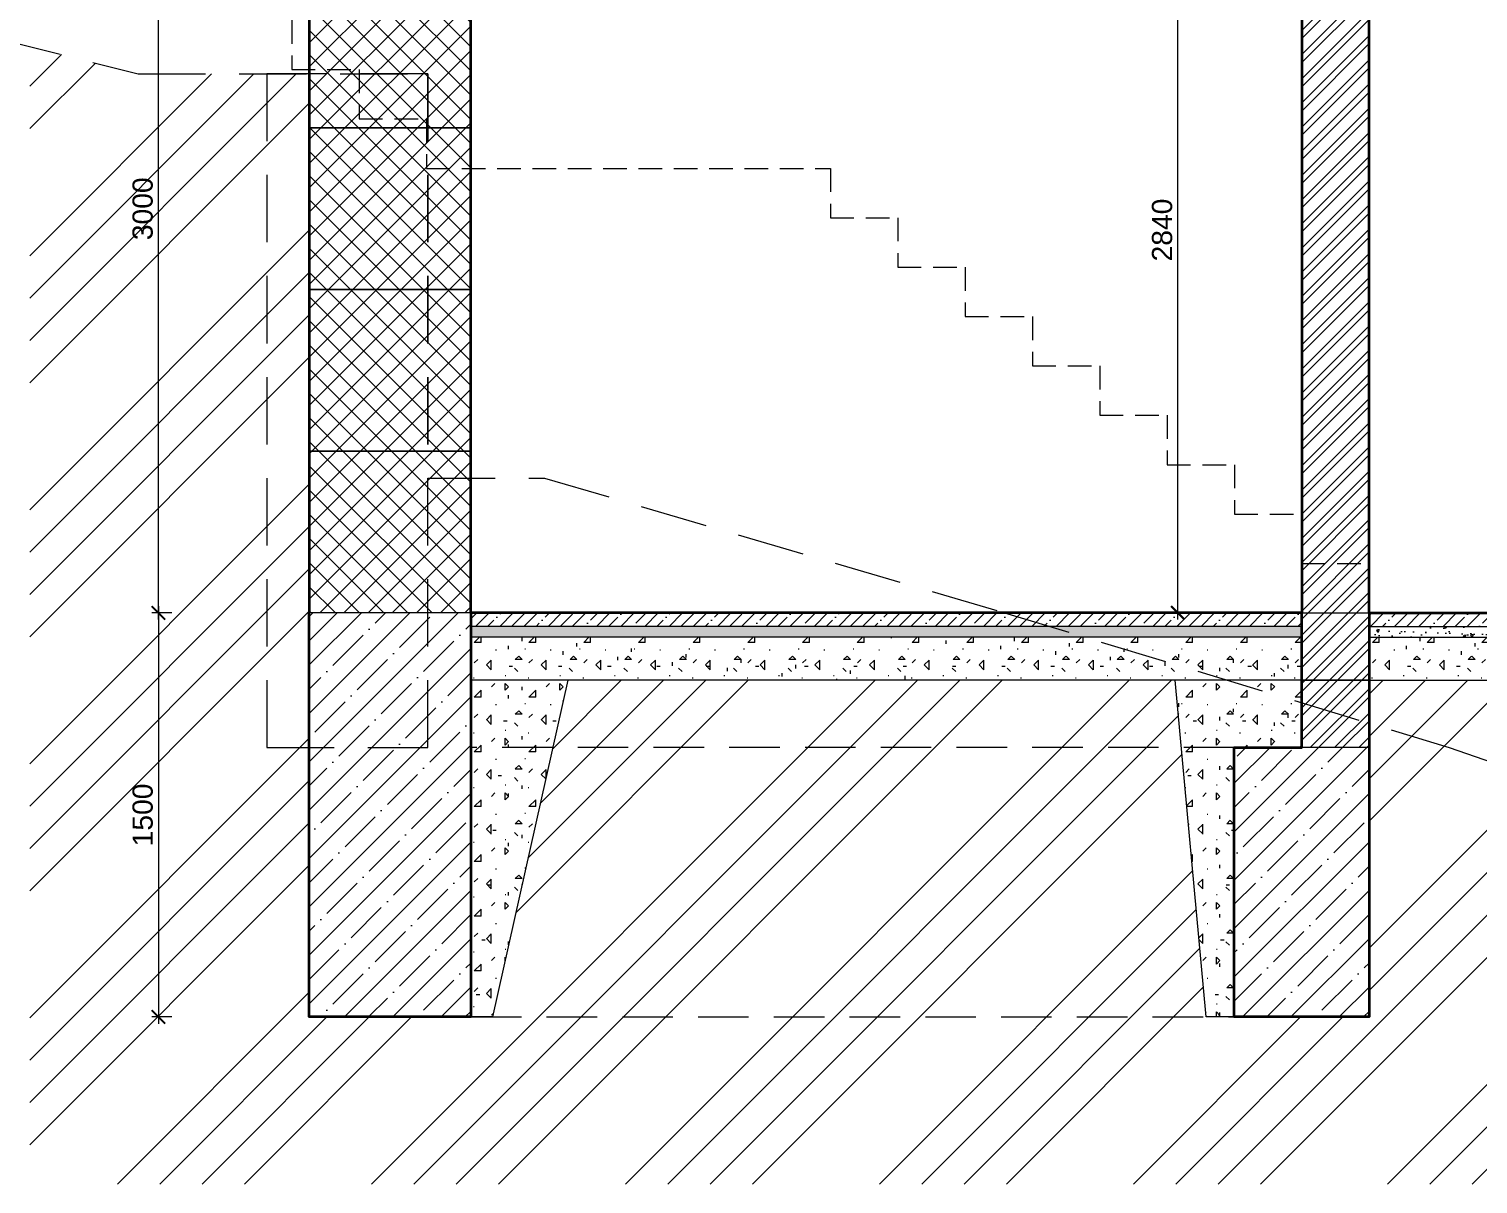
# Model space of a CAD drawing. Header units: millimetres. Extents: x 3760008 to 3998794, y 1820800 to 2250722.
# Drawn here: x 3978302 to 3983682, y 1831963 to 1836250 of the extents above; entities that cross this region are included whole.
import ezdxf

# ---------------------------------------------------------------- set-up
doc = ezdxf.new("R2010")
doc.units = ezdxf.units.MM
doc.header["$LTSCALE"] = 5
doc.linetypes.add('DASHED', pattern=[0.75, 0.5, -0.25])
for name, color, linetype, lineweight in [('km__03_velmi tlustá', 7, 'Continuous', 35), ('SM__02d_tenka další', 146, 'Continuous', 9), ('SM_kóty', 140, 'Continuous', 0)]:
    doc.layers.add(name, color=color, linetype=linetype, lineweight=lineweight)
for name, color, linetype, lineweight, true_color in [('km_šrafy', 8, 'Continuous', 0, 0x818181), ('SM _ Bourání', 42, 'DASHED', 9, 0xd5a206), ('SM_ Návrh šrafa', 8, 'Continuous', 0, 0x808080)]:
    doc.layers.add(name, color=color, linetype=linetype, lineweight=lineweight, true_color=true_color)
doc.styles.add('IP_style', font='Arial.ttf')
doc.dimstyles.new('IP_50', dxfattribs={"dimscale": 100, "dimtxt": 0.75, "dimasz": 0.5, "dimexe": 0.25, "dimexo": 0.25, "dimgap": 0.2, "dimtad": 1, "dimdec": 0, "dimrnd": 5, "dimdsep": 46, "dimtxsty": 'IP_style', "dimblk": 'ARCHTICK', "dimcen": -0.5, "dimdle": 0.25, "dimclrd": 256, "dimclre": 256, "dimclrt": 256, "dimadec": 1, "dimazin": 2, "dimtfac": 0.5, "dimtdec": 0, "dimtmove": 2, "dimatfit": 3, "dimfxl": 0.5, "dimfxlon": 1, "dimtolj": 1, "dimlwd": -1, "dimlwe": -1, "dimarcsym": 0})
pattern_1 = [(45, (5728719.3, -2120298.847), (-44.9012806, 44.9012806), []), (45, (5728764.2, -2120298.847), (-44.9012806, 44.9012806), [79.375, -15.875, 0, -15.875])]
pattern_2 = [(90, (5728719.3, -2120298.85), (-203.2, 203.2), [25.4, -177.8]), (180, (5728719.3, -2120298.85), (-203.2, -203.2), [25.4, -177.8]), (225, (5728719.3, -2120273.45), (-3e-14, -203.1999997), [35.921025, -251.447178]), (90, (5728605, -2120273.45), (-203.2, 203.2), [25.4, -177.8]), (135, (5728617.7, -2120260.75), (-203.1999997, 1e-14), [17.960503, -269.407681]), (225, (5728617.7, -2120260.75), (-3e-14, -203.1999997), [17.960503, -269.407681]), (90, (5728554.2, -2120197.25), (-203.2, 203.2), [35.921025, -167.278975]), (135, (5728554.2, -2120197.25), (-203.1999997, 1e-14), [25.4, -261.9682035]), (225, (5728554.2, -2120161.33), (-3e-14, -203.1999997), [25.4, -261.9682035]), (180, (5728668.5, -2120159.15), (-203.2, -203.2), [25.4, -177.8]), (135, (5728668.5, -2120159.15), (-203.1999997, 1e-14), [17.960503, -269.407681]), (225, (5728655.8, -2120146.45), (-3e-14, -203.1999997), [17.960503, -269.407681]), (90, (5728668.5, -2120273.45), (-203.2, 203.2), [12.7, -170.18]), (90, (5728617.7, -2120121.05), (-203.2, 203.2), [12.7, -170.18]), (180, (5728592.3, -2120184.55), (-203.2, -203.2), [12.7, -170.18]), (225, (5728706.6, -2120159.15), (-3e-14, -203.1999997), [17.960503, -269.407681]), (225, (5728566.9, -2120248.05), (-3e-14, -203.1999997), [17.960503, -269.407681]), (135, (5728652.62, -2120203.6), (-203.1999997, 1e-14), [17.960503, -269.407681]), (180, (5728693.9, -2120229), (-203.2, -203.2), [3.175, -200.025]), (180, (5728608.17, -2120219.47), (-203.2, -203.2), [3.175, -200.025]), (180, (5728573.25, -2120124.22), (-203.2, -203.2), [3.175, -200.025]), (180, (5728681.2, -2120121.05), (-203.2, -203.2), [3.175, -200.025])]

# ---------------------------------------------------------------- blocks, each defined once
blk = doc.blocks.new('_ArchTick')
at = {"color": 0, "linetype": 'ByBlock', "const_width": 0.15}
blk.add_lwpolyline([(-0.5, -0.5), (0.5, 0.5)], dxfattribs=at)
blk = doc.blocks.new('*D9375')
at = {"layer": 'Defpoints', "color": 0}
for p in [(3979342.4, 1834082.9), (3978782.4, 1832582.9), (3979342.4, 1832582.9)]:
    blk.add_point(p, dxfattribs=at)
at = {"layer": 'SM_kóty'}
for p, q in [((3978782.4, 1834107.9), (3978782.4, 1832557.9)), ((3978832.4, 1834082.9), (3978757.4, 1834082.9)), ((3978832.4, 1832582.9), (3978757.4, 1832582.9))]:
    blk.add_line(p, q, dxfattribs=at)
at = {"layer": 'SM_kóty', "xscale": 50, "yscale": 50, "zscale": 50}
for p, rotation in [((3978782.4, 1834082.9), 90), ((3978782.4, 1832582.9), 270)]:
    blk.add_blockref('_ArchTick', p, dxfattribs=dict(at, rotation=rotation))
at = {"layer": 'SM_kóty', "insert": (3978724.1, 1833332.9), "char_height": 75, "attachment_point": 5, "rotation": 90, "style": 'IP_style'}
blk.add_mtext('\\A1;1500', dxfattribs=at)
blk = doc.blocks.new('*D9376')
at = {"layer": 'Defpoints', "color": 0}
for p in [(3978782.4, 1837082.9), (3979342.4, 1837082.9), (3979342.4, 1834082.9)]:
    blk.add_point(p, dxfattribs=at)
at = {"layer": 'SM_kóty'}
for p, q in [((3978782.4, 1834057.9), (3978782.4, 1837107.9)), ((3978832.4, 1837082.9), (3978757.4, 1837082.9)), ((3978832.4, 1834082.9), (3978757.4, 1834082.9))]:
    blk.add_line(p, q, dxfattribs=at)
at = {"layer": 'SM_kóty', "xscale": 50, "yscale": 50, "zscale": 50}
for p, rotation in [((3978782.4, 1837082.9), 90), ((3978782.4, 1834082.9), 270)]:
    blk.add_blockref('_ArchTick', p, dxfattribs=dict(at, rotation=rotation))
at = {"layer": 'SM_kóty', "insert": (3978724.1, 1835582.9), "char_height": 75, "attachment_point": 5, "rotation": 90, "style": 'IP_style'}
blk.add_mtext('\\A1;3000', dxfattribs=at)
blk = doc.blocks.new('*D9378')
at = {"layer": 'Defpoints', "color": 0}
for p in [(3982567.4, 1836925.2), (3983027.4, 1836925.2), (3983027.4, 1834082.9)]:
    blk.add_point(p, dxfattribs=at)
at = {"layer": 'SM_kóty'}
for p, q in [((3982567.4, 1834057.9), (3982567.4, 1836950.2)), ((3982617.4, 1836925.2), (3982542.4, 1836925.2)), ((3982617.4, 1834082.9), (3982542.4, 1834082.9))]:
    blk.add_line(p, q, dxfattribs=at)
at = {"layer": 'SM_kóty', "xscale": 50, "yscale": 50, "zscale": 50}
for p, rotation in [((3982567.4, 1836925.2), 90), ((3982567.4, 1834082.9), 270)]:
    blk.add_blockref('_ArchTick', p, dxfattribs=dict(at, rotation=rotation))
at = {"layer": 'SM_kóty', "insert": (3982509.1, 1835504), "char_height": 75, "attachment_point": 5, "rotation": 90, "style": 'IP_style'}
blk.add_mtext('\\A1;2840', dxfattribs=at)

msp = doc.modelspace()

# ---------------------------------------------------------------- hatches: boundary and pattern name
at = {"layer": 'km_šrafy'}
h = msp.add_hatch(dxfattribs=at)
h.set_pattern_fill('ANSI37', color=256, scale=20)
h.set_pattern_definition([(45, (5728719.3, -2120298.847), (-44.9012806, 44.9012806), []), (135, (5728719.3, -2120298.847), (-44.9012806, -44.9012806), [])])
h.paths.add_polyline_path([(3979342.4, 1834082.9), (3979942.4, 1834082.9), (3979942.4, 1837082.9), (3979342.4, 1837082.9)])
at = {"layer": 'SM_ Návrh šrafa'}
h = msp.add_hatch(dxfattribs=at)
h.set_pattern_fill('ANSI32', color=256, scale=6.666667, angle=180, style=0)
h.set_pattern_definition([(225, (5709039.82, -2120298.847), (44.9012806, -44.9012806), []), (225, (5709009.88, -2120298.847), (44.9012806, -44.9012806), [])])
h.paths.add_polyline_path([(3983027.4, 1836925.2), (3983027.4, 1833582.9), (3983277.4, 1833582.9), (3983277.4, 1836916.4)])
h = msp.add_hatch(dxfattribs=at)
h.set_pattern_fill('ANSI34', color=256, scale=35, angle=180, style=0)
h.set_pattern_definition([(225, (5728719.3, -2120298.85), (471.46345, -471.46345), []), (225, (5728562.14, -2120298.85), (471.46345, -471.46345), []), (225, (5728405, -2120298.85), (471.46345, -471.46345), []), (225, (5728247.84, -2120298.85), (471.46345, -471.46345), [])])
h.paths.add_polyline_path([(3982557.4, 1833832.9), (3980302.4, 1833832.9), (3980246.4, 1833582.9), (3982580.3, 1833582.9)])
h.paths.add_polyline_path([(3982672, 1832582.9), (3982580.3, 1833582.9), (3980246.4, 1833582.9), (3980022.4, 1832582.9)])
h.paths.add_polyline_path([(3983574.3, 1833583.4), (3984277.4, 1833339.7), (3984277.4, 1833832.9), (3983277.4, 1833832.9), (3983277.4, 1833832.9), (3983277.4, 1833673.3)])
h.paths.add_polyline_path([(3984277.4, 1833339.7), (3983574.3, 1833583.4), (3983277.4, 1833673.3), (3983277.4, 1832582.9), (3982777, 1832582.9), (3982672, 1832582.9), (3980022.4, 1832582.9), (3979942.4, 1832582.9), (3979342.4, 1832582.9), (3979342.4, 1831962.9), (3984277.4, 1831962.9)])
h.paths.add_polyline_path([(3979184.6, 1836083.4), (3978707.7, 1836083.4), (3978304.9, 1836184.7), (3978304.6, 1831962.9), (3979342.4, 1831962.9), (3979342.4, 1832582.9), (3979342.4, 1833583.4), (3979184.6, 1833583.4)])
h.paths.add_polyline_path([(3979184.6, 1836083.4), (3979184.6, 1833583.4), (3979342.4, 1833583.4), (3979342.4, 1834082.9), (3979342.4, 1834682.9), (3979342.4, 1835282.9), (3979342.4, 1835882.9), (3979342.4, 1836083.4)])
h = msp.add_hatch(dxfattribs=at)
h.set_pattern_fill('ANSI35', color=256, scale=20)
h.set_pattern_definition([(45, (5705704.82, -2120298.85), (-89.8025612, 89.8025612), []), (45, (5705794.62, -2120298.85), (-89.8025612, 89.8025612), [158.75, -31.75, 0, -31.75])])
h.paths.add_polyline_path([(3979342.4, 1832582.9), (3979942.4, 1832582.9), (3979942.4, 1834084.2), (3979692.4, 1834082.9), (3979342.4, 1834082.9)])
h = msp.add_hatch(dxfattribs=at)
h.set_pattern_fill('ANSI35', color=256, scale=10)
h.set_pattern_definition(pattern_1)
h.paths.add_polyline_path([(3979942.4, 1834082.9), (3979942.4, 1834032.9), (3983027.4, 1834032.9), (3983027.4, 1834082.9)])
h = msp.add_hatch(dxfattribs=at)
h.set_pattern_fill('ANSI35', color=256, scale=10)
h.set_pattern_definition(pattern_1)
h.paths.add_polyline_path([(3983277.4, 1834082.9), (3983277.4, 1834032.9), (3984277.4, 1834032.9), (3984277.4, 1834082.9)])
h = msp.add_hatch(dxfattribs=at)
h.set_pattern_fill('CONCRETE2', color=256, scale=6.666667, angle=90, style=0)
h.set_pattern_definition([(140, (5728719.3, -2120298.85), (8.5008226, 97.164846), [10.16, -111.76]), (85, (5728719.3, -2120298.85), (-101.896961, -18.7961807), [8.128, -89.408]), (190.4514, (5728720.01, -2120290.75), (-93.3960766, 78.3687376), [8.634671, -94.9813848]), (136.1842, (5728692.2, -2120298.85), (22.422309, 144.5755874), [15.24, -167.64]), (186.6356, (5728694.07, -2120286.8), (-131.960501, 126.615641), [12.952007, -142.4720544]), (81.1842, (5728692.2, -2120298.85), (-131.9606, 126.615538), [12.192, -134.112]), (111, (5728698.98, -2120285.3), (54.541439, 80.8610087), [10.16, -111.76]), (56, (5728698.98, -2120285.3), (-98.2336594, 32.961117), [8.128, -89.408]), (161.4514, (5728703.52, -2120278.56), (-43.6921313, 113.8221588), [8.634671, -94.9813848]), (127.5, (5728719.3, -2120298.847), (-45.09602073, 1.64725507), [0, -88.3242667, 0, -90.7626667, 0, -89.7466667]), (97.5, (5728719.3, -2120298.847), (-53.4296399, 35.63715334), [0, -51.74826667, 0, -86.29226667, 0, -34.20533333]), (57.5, (5728719.3, -2120329.056), (3.0554333, 72.31514602), [0, -33.8666667, 0, -105.664, 0, -140.208]), (47.5, (5728719.3, -2120342.6), (-13.5608883, 79.0022864), [0, -44.0266667, 0, -70.1717333, 0, -99.568])])
h.paths.add_polyline_path([(3983027.4, 1833992.9), (3983027.4, 1834032.9), (3979942.4, 1834032.9), (3979942.4, 1833992.9)])
h = msp.add_hatch(dxfattribs=at)
h.set_pattern_fill('CONCRETE1', color=256, scale=10, angle=90, style=0)
h.set_pattern_definition(pattern_2)
h.paths.add_polyline_path([(3980302.4, 1833832.9), (3982557.4, 1833832.9), (3983027.4, 1833832.9), (3983027.4, 1833992.9), (3979942.4, 1833992.9), (3979942.4, 1833832.9)])
h = msp.add_hatch(dxfattribs=at)
h.set_pattern_fill('CONCRETE2', color=256, scale=6.666667, angle=90, style=0)
h.set_pattern_definition([(140, (5732054.3, -2120298.85), (8.5008226, 97.164846), [10.16, -111.76]), (85, (5732054.3, -2120298.85), (-101.896961, -18.7961807), [8.128, -89.408]), (190.4514, (5732055.01, -2120290.75), (-93.3960766, 78.3687376), [8.634671, -94.9813848]), (136.1842, (5732027.2, -2120298.85), (22.422309, 144.5755874), [15.24, -167.64]), (186.6356, (5732029.07, -2120286.8), (-131.960501, 126.615641), [12.952007, -142.4720544]), (81.1842, (5732027.2, -2120298.85), (-131.9606, 126.615538), [12.192, -134.112]), (111, (5732033.98, -2120285.3), (54.541439, 80.8610087), [10.16, -111.76]), (56, (5732033.98, -2120285.3), (-98.2336594, 32.961117), [8.128, -89.408]), (161.4514, (5732038.52, -2120278.56), (-43.6921313, 113.8221588), [8.634671, -94.9813848]), (127.5, (5732054.3, -2120298.847), (-45.09602073, 1.64725507), [0, -88.3242667, 0, -90.7626667, 0, -89.7466667]), (97.5, (5732054.3, -2120298.847), (-53.4296399, 35.63715334), [0, -51.74826667, 0, -86.29226667, 0, -34.20533333]), (57.5, (5732054.3, -2120329.056), (3.0554333, 72.31514602), [0, -33.8666667, 0, -105.664, 0, -140.208]), (47.5, (5732054.3, -2120342.6), (-13.5608883, 79.0022864), [0, -44.0266667, 0, -70.1717333, 0, -99.568])])
h.paths.add_polyline_path([(3983277.4, 1834032.9), (3983277.4, 1833992.9), (3984277.4, 1833992.9), (3984277.4, 1834032.9)])
h = msp.add_hatch(dxfattribs=at)
h.set_pattern_fill('CONCRETE1', color=256, scale=10, angle=90, style=0)
h.set_pattern_definition([(90, (5732054.3, -2120298.85), (-203.2, 203.2), [25.4, -177.8]), (180, (5732054.3, -2120298.85), (-203.2, -203.2), [25.4, -177.8]), (225, (5732054.3, -2120273.45), (-3e-14, -203.1999997), [35.921025, -251.447178]), (90, (5731940, -2120273.45), (-203.2, 203.2), [25.4, -177.8]), (135, (5731952.7, -2120260.75), (-203.1999997, 1e-14), [17.960503, -269.407681]), (225, (5731952.7, -2120260.75), (-3e-14, -203.1999997), [17.960503, -269.407681]), (90, (5731889.2, -2120197.25), (-203.2, 203.2), [35.921025, -167.278975]), (135, (5731889.2, -2120197.25), (-203.1999997, 1e-14), [25.4, -261.9682035]), (225, (5731889.2, -2120161.33), (-3e-14, -203.1999997), [25.4, -261.9682035]), (180, (5732003.5, -2120159.15), (-203.2, -203.2), [25.4, -177.8]), (135, (5732003.5, -2120159.15), (-203.1999997, 1e-14), [17.960503, -269.407681]), (225, (5731990.8, -2120146.45), (-3e-14, -203.1999997), [17.960503, -269.407681]), (90, (5732003.5, -2120273.45), (-203.2, 203.2), [12.7, -170.18]), (90, (5731952.7, -2120121.05), (-203.2, 203.2), [12.7, -170.18]), (180, (5731927.3, -2120184.55), (-203.2, -203.2), [12.7, -170.18]), (225, (5732041.6, -2120159.15), (-3e-14, -203.1999997), [17.960503, -269.407681]), (225, (5731901.9, -2120248.05), (-3e-14, -203.1999997), [17.960503, -269.407681]), (135, (5731987.62, -2120203.6), (-203.1999997, 1e-14), [17.960503, -269.407681]), (180, (5732028.9, -2120229), (-203.2, -203.2), [3.175, -200.025]), (180, (5731943.17, -2120219.47), (-203.2, -203.2), [3.175, -200.025]), (180, (5731908.25, -2120124.22), (-203.2, -203.2), [3.175, -200.025]), (180, (5732016.2, -2120121.05), (-203.2, -203.2), [3.175, -200.025])])
h.paths.add_polyline_path([(3983637.4, 1833832.9), (3984277.4, 1833832.9), (3984277.4, 1833992.9), (3983277.4, 1833992.9), (3983277.4, 1833832.9)])
h = msp.add_hatch(dxfattribs=at)
h.set_pattern_fill('CONCRETE1', color=256, scale=10, angle=90, style=0)
h.set_pattern_definition(pattern_2)
h.paths.add_polyline_path([(3979942.4, 1832582.9), (3980022.4, 1832582.9), (3980246.4, 1833582.9), (3979942.4, 1833582.9)])
h.paths.add_polyline_path([(3980246.4, 1833582.9), (3980302.4, 1833832.9), (3979942.4, 1833832.9), (3979942.4, 1833582.9)])
h.paths.add_polyline_path([(3982777, 1833582.9), (3983027.4, 1833582.9), (3983027.4, 1833749), (3982750.3, 1833832.9), (3982557.4, 1833832.9), (3982580.3, 1833582.9)])
h.paths.add_polyline_path([(3982777, 1832582.9), (3982777, 1833582.9), (3982580.3, 1833582.9), (3982672, 1832582.9)])
h.paths.add_polyline_path([(3983027.4, 1833832.9), (3982750.3, 1833832.9), (3983027.4, 1833749)])
h = msp.add_hatch(dxfattribs=at)
h.set_pattern_fill('ANSI35', color=256, scale=20)
h.set_pattern_definition([(45, (5709039.82, -2120298.85), (-89.8025612, 89.8025612), []), (45, (5709129.62, -2120298.85), (-89.8025612, 89.8025612), [158.75, -31.75, 0, -31.75])])
h.paths.add_polyline_path([(3982777, 1832582.9), (3983277.4, 1832582.9), (3983277.4, 1833582.9), (3983027.4, 1833582.9), (3982777, 1833582.9)])

# ---------------------------------------------------------------- linework, layer by layer
at = {"layer": 'km__03_velmi tlustá', "linetype": 'Continuous', "ltscale": 0.01}
for points in [[(3979942.4, 1834082.9), (3979942.3, 1837082.9), (3979342.4, 1837082.9), (3979342.4, 1834082.9)], [(3983027.4, 1836925.2), (3983027.4, 1834082.9)], [(3983277.4, 1834082.9), (3983277.4, 1836916.4)], [(3979942.4, 1834082.9), (3979942.4, 1832582.9), (3979342.4, 1832582.9), (3979342.4, 1834082.9)], [(3983027.4, 1834082.9), (3979942.4, 1834082.9)], [(3983277.4, 1834082.9), (3983277.4, 1832582.9), (3982777, 1832582.9), (3982777, 1833582.9), (3983027.4, 1833582.9), (3983027.4, 1834082.9)], [(3983278.1, 1834082.9), (3984277.4, 1834082.9)]]:
    msp.add_lwpolyline(points, dxfattribs=at)
at = {"layer": 'km__03_velmi tlustá', "linetype": 'DASHED', "lineweight": 9, "ltscale": 35}
msp.add_lwpolyline([(3979277.4, 1836282.9), (3979277.4, 1836099.6), (3979527.4, 1836099.6), (3979527.4, 1835916.3), (3979777.4, 1835916.3), (3979777.4, 1835732.9), (3981277.4, 1835732.9), (3981277.4, 1835549.6), (3981527.4, 1835549.6), (3981527.4, 1835366.3), (3981777.4, 1835366.3), (3981777.4, 1835182.9), (3982027.4, 1835182.9), (3982027.4, 1834999.6), (3982277.4, 1834999.6), (3982277.4, 1834816.3), (3982527.4, 1834816.3), (3982527.4, 1834632.9), (3982777.4, 1834632.9), (3982777.4, 1834449.6), (3983027.4, 1834449.6), (3983027.4, 1834266.3), (3983277.4, 1834266.3), (3983277.4, 1834082.9), (3983527.4, 1834082.9)], dxfattribs=at)
at = {"layer": 'km__03_velmi tlustá', "linetype": 'DASHED', "lineweight": 9, "ltscale": 75}
for points in [[(3982777, 1833582.9), (3979942.4, 1833582.9)], [(3979942.4, 1832582.9), (3982777, 1832582.9)]]:
    msp.add_lwpolyline(points, dxfattribs=at)
at = {"layer": 'SM _ Bourání', "ltscale": 100}
msp.add_lwpolyline([(3975512.7, 1837583.4), (3976247.4, 1837083.4), (3976720.1, 1836583.4), (3978707.7, 1836083.4), (3979782.6, 1836083.4), (3979782.6, 1836083.4), (3979782.6, 1834583.4), (3980215.3, 1834583.4), (3981923.2, 1834083.4), (3983574.3, 1833583.4), (3985017, 1833083.4)], dxfattribs=at)
msp.add_lwpolyline([(3979782.6, 1833583.4), (3979782.6, 1836083.4), (3979184.6, 1836083.4), (3979184.6, 1833583.4)], close=True, dxfattribs=at)
at = {"layer": 'SM__02d_tenka další', "ltscale": 2}
for points in [[(3979342.4, 1836482.9), (3979942.4, 1836482.9), (3979942.4, 1835882.9), (3979342.4, 1835882.9)], [(3979342.4, 1835882.9), (3979942.4, 1835882.9), (3979942.4, 1835282.9), (3979342.4, 1835282.9)], [(3979342.4, 1835282.9), (3979942.4, 1835282.9), (3979942.4, 1834682.9), (3979342.4, 1834682.9)], [(3979342.4, 1834682.9), (3979942.4, 1834682.9), (3979942.4, 1834082.9), (3979342.4, 1834082.9)], [(3983027.4, 1834082.9), (3983277.4, 1834082.9), (3983277.4, 1833832.9), (3983027.4, 1833832.9)], [(3983027.4, 1833832.9), (3983277.4, 1833832.9), (3983277.4, 1833582.9), (3983027.4, 1833582.9)]]:
    msp.add_lwpolyline(points, close=True, dxfattribs=at)
for points in [[(3983027.4, 1834082.9), (3983278.1, 1834082.9)], [(3983027.4, 1834032.9), (3979942.4, 1834032.9)], [(3983027.4, 1833992.9), (3979942.4, 1833992.9)], [(3983277.4, 1834032.9), (3984277.4, 1834032.9)], [(3983277.4, 1834032.9), (3984277.4, 1834032.9)], [(3983277.4, 1833992.9), (3984277.4, 1833992.9)], [(3982777, 1832582.9), (3982672, 1832582.9), (3982557.4, 1833832.9), (3980302.4, 1833832.9), (3980022.4, 1832582.9), (3979942.4, 1832582.9)], [(3983027.4, 1833832.9), (3979942.4, 1833832.9)], [(3983277.4, 1833832.9), (3984277.4, 1833832.9)]]:
    msp.add_lwpolyline(points, dxfattribs=at)

# ---------------------------------------------------------------- dimensions: what is measured, and where the dimension line sits
at = {"layer": 'SM_kóty'}
for base, p1, p2, picture, middle in [((3978782.4, 1837082.9), (3979342.4, 1834082.9), (3979342.4, 1837082.9), '*D9376', (3978724.1, 1835582.9)), ((3982567.4, 1836925.2), (3983027.4, 1834082.9), (3983027.4, 1836925.2), '*D9378', (3982509.1, 1835504)), ((3978782.4, 1832582.9), (3979342.4, 1834082.9), (3979342.4, 1832582.9), '*D9375', (3978724.1, 1833332.9))]:
    dim = msp.add_linear_dim(base=base, p1=p1, p2=p2, angle=90, dimstyle='IP_50', dxfattribs=at)
    dim.commit()
    dim.dimension.update_dxf_attribs({"geometry": picture, "text_midpoint": middle})

doc.saveas('drawing.dxf')
